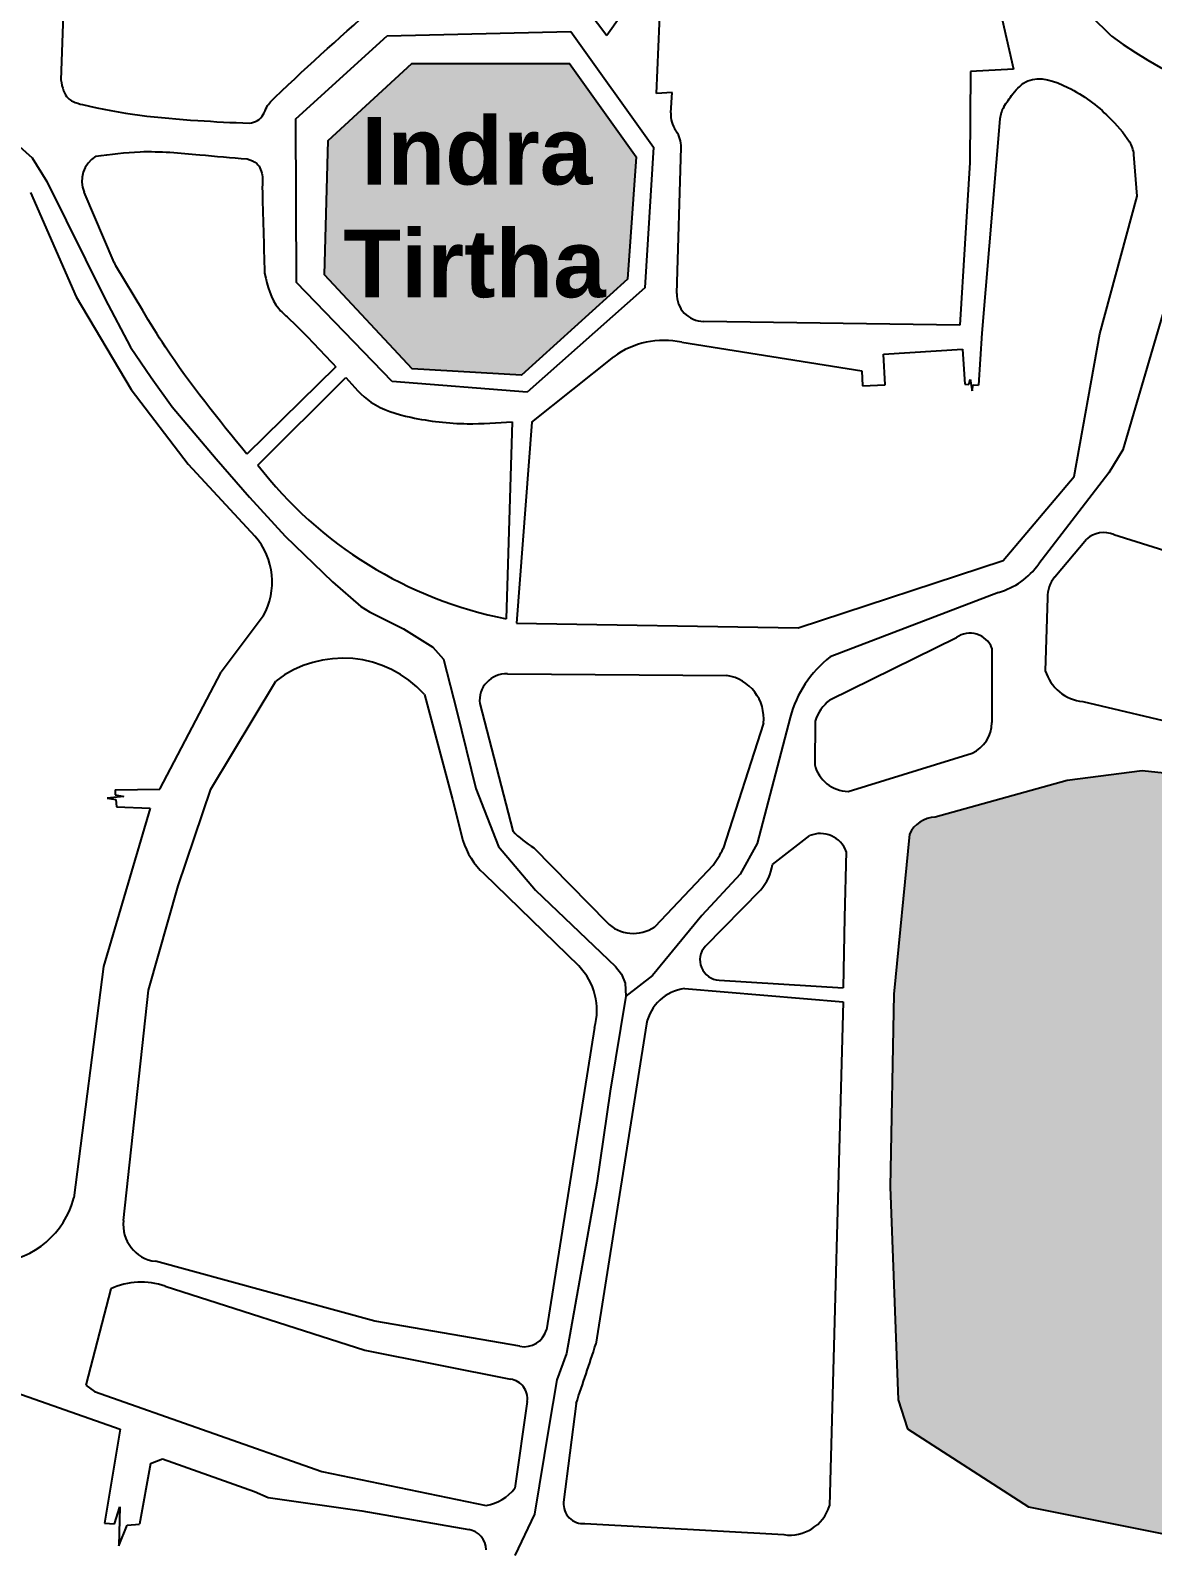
# Model space of a CAD drawing. Header units: metres. Extents: x 125.25 to 127.94, y 109.47 to 110.92.
# Drawn here: x 125.5985 to 125.6815, y 109.7253 to 109.8375 of the extents above; entities that cross this region are included whole.
import ezdxf

# ---------------------------------------------------------------- set-up
doc = ezdxf.new("R2010")
doc.units = ezdxf.units.M
doc.linetypes.add('DASHED2', pattern=[0.375, 0.25, -0.125])
doc.styles.get("Standard").update_dxf_attribs({"font": 'arial.ttf'})

msp = doc.modelspace()

# ---------------------------------------------------------------- hatches: boundary and pattern name
at = {"transparency": 33554508}
h = msp.add_hatch(color=4, dxfattribs=at)
h.dxf.hatch_style = 1
h.paths.add_polyline_path([(125.6205450987979, 109.829344253608), (125.6267167367757, 109.8350264803196), (125.638366565044, 109.8350264803196), (125.6432900097979, 109.8281315833822), (125.6426659074525, 109.8190885287802), (125.6348300099316, 109.8119857485818), (125.6267514065801, 109.8124708146298), (125.620267723163, 109.8194003587774)])
h = msp.add_hatch(color=4, dxfattribs=at)
h.dxf.hatch_style = 1
edge = h.paths.add_edge_path()
edge.add_line((125.6722937808253, 109.7283502858188), (125.6944776624943, 109.7238973202716))
edge.add_line((125.6944776624943, 109.7238973202716), (125.716281850465, 109.7212122584917))
edge.add_line((125.716281850465, 109.7212122584917), (125.7277892900131, 109.7253090485739))
edge.add_line((125.7277892900131, 109.7253090485739), (125.7305778213065, 109.7290786481915))
edge.add_arc((125.711027697286, 109.7403396539597), 0.02256141839795885, 330.0577618579417, 357.8905584067455)
edge.add_arc((125.7061652751851, 109.7421642387179), 0.02753684632056761, 354.4670883574429, 405.954244828997)
edge.add_line((125.7253097883963, 109.7619573061706), (125.6974474376863, 109.7788949262209))
edge.add_line((125.6974474376863, 109.7788949262209), (125.6904362480646, 109.7817211245807))
edge.add_line((125.6904362480646, 109.7817211245807), (125.6806844754832, 109.7827440724837))
edge.add_line((125.6806844754832, 109.7827440724837), (125.6751351223664, 109.7820441615667))
edge.add_line((125.6751351223664, 109.7820441615667), (125.6653982451301, 109.7793252439585))
edge.add_arc((125.6654732097156, 109.7771433274326), 0.002183203933432162, 91.9677496748486, 154.8984583664535)
edge.add_line((125.6634961932709, 109.778069494476), (125.662336466242, 109.7662424425922))
edge.add_line((125.662336466242, 109.7662424425922), (125.662078182793, 109.7519909182241))
edge.add_line((125.662078182793, 109.7519909182241), (125.6626696162868, 109.7362603036369))
edge.add_line((125.6626696162868, 109.7362603036369), (125.6633466034139, 109.7341212187828))
edge.add_line((125.6633466034139, 109.7341212187828), (125.6722937808253, 109.7283502858188))

# ---------------------------------------------------------------- linework, layer by layer
at = {"color": 18, "true_color": 0x000000}
for p, q in [((125.645828548123, 109.8437663743855), (125.6411376095004, 109.837090220511)), ((125.6010301269906, 109.8409684462294), (125.6007881722339, 109.8338357951935)), ((125.639128819135, 109.8397540196463), (125.6411376095004, 109.837090220511)), ((125.6448043469474, 109.8328092937305), (125.6451036183956, 109.8397116015765)), ((125.6703541982006, 109.8382888398789), (125.6711727025728, 109.8346170805926)), ((125.6248957493062, 109.8370675767773), (125.6384735099523, 109.8373886633899)), ((125.6384735099523, 109.8373886633899), (125.6445800567628, 109.8288545592523)), ((125.61814419048, 109.8309359370487), (125.6248957493062, 109.8370675767773)), ((125.6679980103182, 109.8344384171936), (125.6679536281526, 109.8277218237041)), ((125.6711727025728, 109.8346170805926), (125.6679980103182, 109.8344384171936)), ((125.6459517070559, 109.8329000320475), (125.6448043469474, 109.8328092937305)), ((125.6458517733303, 109.8313798839564), (125.6459517070559, 109.8329000320475)), ((125.6182013237031, 109.8188319959551), (125.61814419048, 109.8309359370487)), ((125.6701741360317, 109.8309384006362), (125.6688348328688, 109.8151104715115)), ((125.6462479580276, 109.8300470842708), (125.6462202180771, 109.83008590471)), ((125.6445800567628, 109.8288545592523), (125.6439390810531, 109.8184396977357)), ((125.6463010804131, 109.8180268404698), (125.6466198396928, 109.8288252884967)), ((125.6803210187432, 109.8252178990297), (125.6800737068275, 109.8283105928195)), ((125.6679536281526, 109.8277218237041), (125.6672226038325, 109.8156918078913)), ((125.59853235069, 109.8255049327879), (125.601906223257, 109.8177730937853)), ((125.6047151612818, 109.8203187588015), (125.6025095879337, 109.8255139626572)), ((125.6775709642246, 109.8150396913355), (125.6803210187432, 109.8252178990297)), ((125.6068345929922, 109.8167643065127), (125.6048432570322, 109.8200678144466)), ((125.6252563622852, 109.8115320850781), (125.6182013237031, 109.8188319959551)), ((125.6439390810531, 109.8184396977357), (125.6352481517376, 109.8107436261851)), ((125.601906223257, 109.8177730937853), (125.6059829897643, 109.8109433250255)), ((125.6672226038325, 109.8156918078913), (125.6482710612313, 109.8159680406132)), ((125.6688348328688, 109.8151104715115), (125.6685908054222, 109.8112565658967)), ((125.6756504508523, 109.804506053607), (125.6775709642246, 109.8150396913355)), ((125.6466686157719, 109.814424225973), (125.6599630953922, 109.8123186012563)), ((125.6615809622217, 109.8135344349789), (125.6674149361058, 109.8139041578693)), ((125.6616863419468, 109.8112716942025), (125.6615809622217, 109.8135344349789)), ((125.6674149361058, 109.8139041578693), (125.6675779356824, 109.8113321362348)), ((125.6211040870424, 109.8126198854514), (125.614530710485, 109.8061546731461)), ((125.6355815196513, 109.8085187146875), (125.641641752144, 109.8133529016603)), ((125.6153438426715, 109.8053388656263), (125.6218512107193, 109.8118274262505)), ((125.6352481517376, 109.8107436261851), (125.6252563622852, 109.8115320850781)), ((125.6599630953922, 109.8123186012563), (125.6600154756357, 109.811193879088)), ((125.6675779356824, 109.8113321362348), (125.6678724376285, 109.8113097552682)), ((125.6678724376285, 109.8113097552682), (125.6679722330005, 109.8116966797492)), ((125.6679722330005, 109.8116966797492), (125.6681279117168, 109.8108350767458)), ((125.6059829897643, 109.8109433250255), (125.6101833452087, 109.8054218305308)), ((125.6600154756357, 109.811193879088), (125.6616863419468, 109.8112716942025)), ((125.6681279117168, 109.8108350767458), (125.6681917759388, 109.8112818322513)), ((125.6681917759388, 109.8112818322513), (125.6685908054222, 109.8112565658967)), ((125.6341433677771, 109.8085369241297), (125.6336998327905, 109.793992118735)), ((125.6355815196513, 109.8085187146875), (125.634450751971, 109.793656297102)), ((125.6101833452087, 109.8054218305308), (125.6151294253831, 109.8000898183914)), ((125.670418922431, 109.7983055840758), (125.6756504508523, 109.804506053607)), ((125.6786029685428, 109.800215755333), (125.6861107155343, 109.797857204961)), ((125.6742299119497, 109.7970770836591), (125.6765721791632, 109.7998825758945)), ((125.6552797821772, 109.7933158139743), (125.670418922431, 109.7983055840758)), ((125.6736970335595, 109.7955429745281), (125.6735314590135, 109.7901489563405)), ((125.6157358459562, 109.7941779454166), (125.6126365821697, 109.7900365009724)), ((125.634450751971, 109.793656297102), (125.6552797821772, 109.7933158139743)), ((125.6575984851611, 109.7879856143548), (125.666964607053, 109.7926023091585)), ((125.6695901495588, 109.7918202451418), (125.6695901495588, 109.7863205749176)), ((125.608105192301, 109.7813896504424), (125.6126365821697, 109.7900365009724)), ((125.611877263574, 109.7814039361622), (125.6166681867705, 109.7893831896852)), ((125.6337799454374, 109.7899158662895), (125.6499981382011, 109.7897981392969)), ((125.6276554588522, 109.7884001555113), (125.6297218640454, 109.7806275803065)), ((125.6763067977784, 109.787862130697), (125.6939592666451, 109.7837229404148)), ((125.6317379472819, 109.7877183366057), (125.6341726367289, 109.7783003533406)), ((125.6527077149921, 109.7862663958915), (125.6497232508571, 109.7770053793971)), ((125.6565129252545, 109.7864214863213), (125.656487681142, 109.7831923239563)), ((125.6589617475058, 109.7812245503081), (125.6681259050306, 109.7840500696112)), ((125.6047891720033, 109.7813452641292), (125.608105192301, 109.7813896504424)), ((125.6047891720033, 109.7813452641292), (125.6048055121625, 109.7809828469586)), ((125.609452223421, 109.7742521617656), (125.611877263574, 109.7814039361622)), ((125.6073962357959, 109.779993407697), (125.6039341918092, 109.7682929182019)), ((125.6054385356614, 109.7808493025394), (125.6042146806745, 109.7807262988164)), ((125.6042146806745, 109.7807262988164), (125.6048406750383, 109.7806314121266)), ((125.6048055121625, 109.7809828469586), (125.6054385356614, 109.7808493025394)), ((125.6048406750383, 109.7806314121266), (125.6048966787837, 109.7800918887924)), ((125.6048966787837, 109.7800918887924), (125.6073962357959, 109.779993407697)), ((125.6297218640454, 109.7806275803065), (125.6304774960719, 109.7776094846)), ((125.6533685626287, 109.7758238666426), (125.6561258584179, 109.7779587418555)), ((125.635743407628, 109.777044621728), (125.6411232932276, 109.7715508000713)), ((125.658820012392, 109.776780879669), (125.6587042437978, 109.7719011652614)), ((125.6489820440378, 109.775772493193), (125.6446764178347, 109.7712240359318)), ((125.6320313190726, 109.775151079702), (125.6390548756147, 109.7683236952993)), ((125.60725737311, 109.7665452023317), (125.609452223421, 109.7742521617656)), ((125.648396533135, 109.7697694479175), (125.6524984061535, 109.7739488021076)), ((125.6587042437978, 109.7719011652614), (125.6586050332315, 109.7667043083864)), ((125.6039341918092, 109.7682929182019), (125.6017566792671, 109.7511777528986)), ((125.6054132227482, 109.749511684665), (125.60725737311, 109.7665452023317)), ((125.6468736360354, 109.7666548495705), (125.6586034852164, 109.7656649559024)), ((125.649423245535, 109.7672771029474), (125.6586050332315, 109.7667043083864)), ((125.6586034852164, 109.7656649559024), (125.6575727250436, 109.7284150183054)), ((125.6402135591669, 109.7637647203173), (125.6366782883337, 109.7414318847951)), ((125.6440568448668, 109.7640366365854), (125.6403190248608, 109.740360320515)), ((125.6239898164825, 109.7420719825575), (125.6077758033595, 109.7464912633169)), ((125.6044701490294, 109.7444602608077), (125.6026281658886, 109.7373429370523)), ((125.6084918119333, 109.7446443285792), (125.6232583793583, 109.7399352386621)), ((125.6347017941495, 109.7402105961651), (125.6239898164825, 109.7420719825575)), ((125.6232583793583, 109.7399352386621), (125.6340116087605, 109.7377811558447)), ((125.6026281658886, 109.7373429370523), (125.60326520276, 109.7368772011453)), ((125.5965367609589, 109.7371130610329), (125.6051748972269, 109.7340736031209)), ((125.60326520276, 109.7368772011453), (125.6200819212199, 109.7309657162029)), ((125.6352416730079, 109.7361422243517), (125.6343255691517, 109.7297232593835)), ((125.6388640913565, 109.7359921579206), (125.6379370539273, 109.7286839834849)), ((125.6051748972269, 109.7340736031209), (125.6039988128386, 109.7271436377539)), ((125.6074133155622, 109.7315410202104), (125.6083006550048, 109.7318926950098)), ((125.6083006550048, 109.7318926950098), (125.6151069447641, 109.729474004719)), ((125.6074133155622, 109.7315410202104), (125.6066002292428, 109.7270721938382)), ((125.6200819212199, 109.7309657162029), (125.6322167368786, 109.7284516873687)), ((125.6151069447641, 109.729474004719), (125.6160958798629, 109.7290280584653)), ((125.604742909286, 109.7271001551478), (125.6051518547358, 109.7283360843429)), ((125.6051518547358, 109.7283360843429), (125.6050820335224, 109.7254555691035)), ((125.6160958798629, 109.7290280584653), (125.6230287800554, 109.7280403015284)), ((125.6230287800554, 109.7280403015284), (125.6309226765412, 109.7266684154756)), ((125.6039988128386, 109.7271436377539), (125.604742909286, 109.7271001551478)), ((125.6050820335224, 109.7254555691035), (125.6056904607818, 109.7269905155676)), ((125.6056904607818, 109.7269905155676), (125.6066002292428, 109.7270721938382)), ((125.6395078706935, 109.7271142698269), (125.6542117721749, 109.7262908139839))]:
    msp.add_line(p, q, dxfattribs=at)
at = {"color": 1, "linetype": 'DASHED2', "lineweight": 25, "ltscale": 0.015}
for points in [[(125.694269932951, 109.830893257541, -0.1338980960847453), (125.6784057743555, 109.8370652256072), (125.6660647344216, 109.8492568518154), (125.6598446034381, 109.8535314449879), (125.6449543840088, 109.8601275722823, 0.1216316610286449), (125.6394947010986, 109.8618853591253), (125.6208557739572, 109.8647548179938, 0.2240161457229056), (125.6145104200207, 109.8638441595239), (125.6048837729247, 109.8562719494521, 0.2109214825620365), (125.6004622749264, 109.8461197858809)], [(125.7441947983346, 109.8379317760239, -0.1913422465897674), (125.7394257422844, 109.8352160035205), (125.7215785617878, 109.8317904431435), (125.6927297986702, 109.8308426586511, 0.2644576085177032), (125.6844754497403, 109.8242800961607), (125.6792600837431, 109.8064709221178), (125.6782234755133, 109.8047755625424), (125.673041328773, 109.7980387249933, -0.1747566293742694), (125.6700600294688, 109.7959414582906), (125.657632484159, 109.7911705308129, 0.164142040988586), (125.6546789057914, 109.7867005224737), (125.6522373362774, 109.7773699843557), (125.6509918778801, 109.7751185181661), (125.6481543547762, 109.7720555460002), (125.6444974902253, 109.7676288696492), (125.6425351632458, 109.7660992509723), (125.6413832221593, 109.7590721319893), (125.6403994528442, 109.7522666841822), (125.6381478706473, 109.7396829129253), (125.6374263293529, 109.7377231807383), (125.6368527955, 109.7342289462823), (125.6357775040935, 109.72779867987), (125.6343332518932, 109.7247431569053)]]:
    msp.add_lwpolyline(points, format="xyb", dxfattribs=at)
at = {"color": 18, "true_color": 0x000000}
msp.add_lwpolyline([(125.6205450987979, 109.829344253608), (125.6267167367757, 109.8350264803196), (125.638366565044, 109.8350264803196), (125.6432900097979, 109.8281315833822), (125.6426659074525, 109.8190885287802), (125.6348300099316, 109.8119857485818), (125.6267514065801, 109.8124708146298), (125.620267723163, 109.8194003587774)], close=True, dxfattribs=at)
at = {"color": 1, "linetype": 'DASHED2', "lineweight": 25, "ltscale": 0.015}
msp.add_lwpolyline([(125.5977260493425, 109.8288885197472), (125.5986679247829, 109.8280670985215), (125.5997468052911, 109.8263044612733), (125.6040313842225, 109.8176705332439), (125.6059287347025, 109.8140752954817), (125.6074476814969, 109.811824653861), (125.6090015446314, 109.8096437993597), (125.6122596576985, 109.8058064191588), (125.6147274574679, 109.8029696418099), (125.6173694662675, 109.8001048010378), (125.6208499545672, 109.7967186361623), (125.6229414834718, 109.7948965354992), (125.6236012818982, 109.7944961447617), (125.6260996062316, 109.7932335153623), (125.6282820494884, 109.7918847989293), (125.6290573871735, 109.7909952192992), (125.6300424923683, 109.7871570094237), (125.6314590236319, 109.7814473728171), (125.6331335058078, 109.7771593261523), (125.6358630691935, 109.7739367935254), (125.6417626234546, 109.7682785890838), (125.6422126830382, 109.7677105172858), (125.6424775770849, 109.7670429917585), (125.6425351632458, 109.7660992509723)], dxfattribs=at)
at = {"color": 18, "true_color": 0x000000}
msp.add_lwpolyline([(125.6722937808253, 109.7283502858188), (125.6944776624943, 109.7238973202716), (125.716281850465, 109.7212122584917), (125.7277892900131, 109.7253090485739), (125.7305778213065, 109.7290786481915, 0.1220440654960705), (125.733573826754, 109.7395092045982, 0.2285124323917877), (125.7253097883963, 109.7619573061706), (125.6974474376863, 109.7788949262209), (125.6904362480646, 109.7817211245807), (125.6806844754832, 109.7827440724837), (125.6751351223664, 109.7820441615667), (125.6653982451301, 109.7793252439585, 0.2817028074625699), (125.6634961932709, 109.778069494476), (125.662336466242, 109.7662424425922), (125.662078182793, 109.7519909182241), (125.6626696162868, 109.7362603036369), (125.6633466034139, 109.7341212187828)], format="xyb", close=True, dxfattribs=at)
for centre, radius, start, end in [((125.6721670143091, 109.8307697703524), 0.002, 148.3669013957331, 175.1633559825878), ((125.6478474656102, 109.8312486882092), 0.002, 176.2388179565914, 215.5484905430652), ((125.6446207104945, 109.8288843007716), 0.002, 358.3091774526337, 35.54849054293731), ((125.6780800709598, 109.8281511687257), 0.002, 4.572014371465191, 33.36248923554345), ((125.6044890171448, 109.8263450506904), 0.002146822610444677, 121.5411827631024, 202.7757069823306), ((125.6065561276335, 109.8211003231891), 0.002, 203.0031785400215, 211.0813358210354), ((125.6483002096114, 109.8179678281949), 0.002, 178.3091774526245, 269.164930856662), ((125.6453379874689, 109.8083386179438), 0.006229381732212701, 77.66628994563919, 126.395458434794), ((125.6395732735457, 109.8240146743505), 0.03059168436021122, 217.6246846405317, 258.9307854165618), ((125.6112567898362, 109.7967055373109), 0.00514302095178518, 330.5633755739347, 41.15008305397744), ((125.6778606099393, 109.7983849609235), 0.00197557699574096, 67.92821253034325, 130.7061275273296), ((125.6759910673978, 109.7956057367147), 0.00229489222907827, 140.1231293910617, 181.5671571771444), ((125.6679685812695, 109.7911745848497), 0.001745382745897739, 21.71097706948584, 125.1148458898573), ((125.6216298698754, 109.7829460892229), 0.008127395744959864, 42.1498426944034, 127.6248461453193), ((125.676658305869, 109.7911162451692), 0.003273044291764101, 197.1894320486175, 263.8348384326206), ((125.6336980586244, 109.7879444554366), 0.001973110792920517, 87.62146319118884, 186.5805639708155), ((125.6494816716179, 109.7865966284555), 0.003242901385918413, 354.1552996354157, 80.83601566823688), ((125.6600160113464, 109.7851489936863), 0.003727043020039136, 130.4394854030153, 160.0364965181897), ((125.6670273207586, 109.786365941407), 0.002563230301336209, 295.3783437238526, 358.9858718110767), ((125.6590328629997, 109.7838531621953), 0.002629573704394539, 194.5550463827241, 268.450275604903), ((125.6406391558411, 109.7847789100708), 0.009153554868808263, 225.053279294517, 237.6664873931578), ((125.6569032237595, 109.7760666949043), 0.002045516692637357, 20.43511328209815, 112.335772082329), ((125.6360825138228, 109.7794318635029), 0.005893834817347033, 198.0110783234491, 226.5783953018487), ((125.6441903419561, 109.7794924960726), 0.006066203941892203, 322.1762841929797, 335.7954441815002), ((125.6496455910585, 109.7764121387513), 0.003769161894519801, 319.1901876674524, 351.0208494025658), ((125.6430945244144, 109.7735041827122), 0.002775149749752561, 224.7394293186692, 304.7516847529974), ((125.6495032553991, 109.7687677104136), 0.00149275322698682, 137.8505262828161, 266.9275394994912), ((125.6357353555867, 109.7650532949249), 0.004659906847297293, 343.9471636335112, 44.57293919211543), ((125.6473086007096, 109.7633625732876), 0.00332088503120483, 97.52614206902581, 168.2888995798821), ((125.5955168293406, 109.7528330213733), 0.006455667341848435, 275.6130181207223, 345.1431176700856), ((125.6081162588322, 109.7491917870821), 0.002721899802562596, 173.2505815568732, 262.814619090396), ((125.6067101412901, 109.7395454023081), 0.005401240542600664, 70.73952576917364, 114.5015656816667), ((125.6350167728217, 109.7419108364066), 0.001729169870947513, 259.5046338627636, 343.9197441956489), ((125.0835554954224, 109.9233789370779), 0.5860728979583569, 341.353228254782, 341.8033357397719), ((125.6338181891256, 109.7363549242826), 0.0014392871929045, 351.5016205427536, 82.2768998723034), ((125.6317084802607, 109.7316790802207), 0.003267168408726313, 278.9495581276362, 323.2282501671909), ((125.6393698304486, 109.7285469497288), 0.001439314701676573, 174.5367291158386, 275.5035210569438), ((125.6546604568235, 109.7293018784426), 0.003044310609717612, 261.5246066166172, 343.0631668131483), ((125.630688121878, 109.7251711410626), 0.001515535073108299, 359.873965892285, 81.09672259929614)]:
    msp.add_arc(centre, radius, start, end, dxfattribs=at)
for points in [[(125.6146981770494, 109.8306144675094), (125.6153248135528, 109.8308139621223), (125.6157458564537, 109.8312585221812), (125.6160000691964, 109.831814225446), (125.616611770221, 109.8325366371374), (125.6243725832772, 109.8395884676585)], [(125.6007881722339, 109.8338357951935), (125.6009914208802, 109.8330039430439), (125.6013077262277, 109.8324855623707), (125.6016872995247, 109.8322200486374), (125.6023831781691, 109.8319924676256), (125.6108982185715, 109.8308166247394), (125.6146981770494, 109.8306144675094)], [(125.6033659900083, 109.8281747111429), (125.606650792002, 109.8285073978825), (125.6110453316044, 109.8282856067228), (125.6145520845598, 109.8279751016521)], [(125.6145520845598, 109.8279751016521), (125.615264870969, 109.8276296991923), (125.6156743553573, 109.8266545941545), (125.6156656463392, 109.825879731713)], [(125.6156656463392, 109.825879731713), (125.615837154943, 109.8195257621745)], [(125.615837154943, 109.8195257621745), (125.6168852471513, 109.8169140436268), (125.617499734603, 109.8162999899875), (125.6211040870424, 109.8126198854514)], [(125.614530710485, 109.8061546731461), (125.6085150264261, 109.8140729111246), (125.6068345929922, 109.8167643065127)], [(125.6218512107193, 109.8118274262505), (125.6237008766016, 109.8099992651338), (125.6266560316512, 109.8088776650948), (125.6308188219297, 109.8084091491398), (125.6341433677771, 109.8085369241297)]]:
    msp.add_spline(points, degree=3, dxfattribs=at)
msp.add_open_spline([(125.6704641661168, 109.8318187260401), (125.6706661637866, 109.8321466439597), (125.6711471251408, 109.8328811898278), (125.6725639741306, 109.8343262590359), (125.6756356781296, 109.8332563167958), (125.6779463143676, 109.8314772743483), (125.6793137130769, 109.8299143840112), (125.6797504871106, 109.8292510368415)], degree=3, knots=[0.0004890305672427624, 0.0004890305672427624, 0.0004890305672427624, 0.0004890305672427624, 0.001654511032613368, 0.003126701566336995, 0.006123640622133429, 0.009858921809720577, 0.01223543648895398, 0.01223543648895398, 0.01223543648895398, 0.01223543648895398], dxfattribs=at)

# ---------------------------------------------------------------- texts
at = {"color": 18, "true_color": 0x000000, "insert": (125.5612241427025, 109.8310828102926), "char_height": 0.005, "attachment_point": 1}
msp.add_mtext_dynamic_manual_height_columns('\\pi0.061755;{\\fArial|b1|i0|c0|p34;Indra\\P\\pi0.060428;Tirtha}', width=0.1398733676870165, gutter_width=1.516051577029884, heights=[0], dxfattribs=at)

doc.saveas('drawing.dxf')
